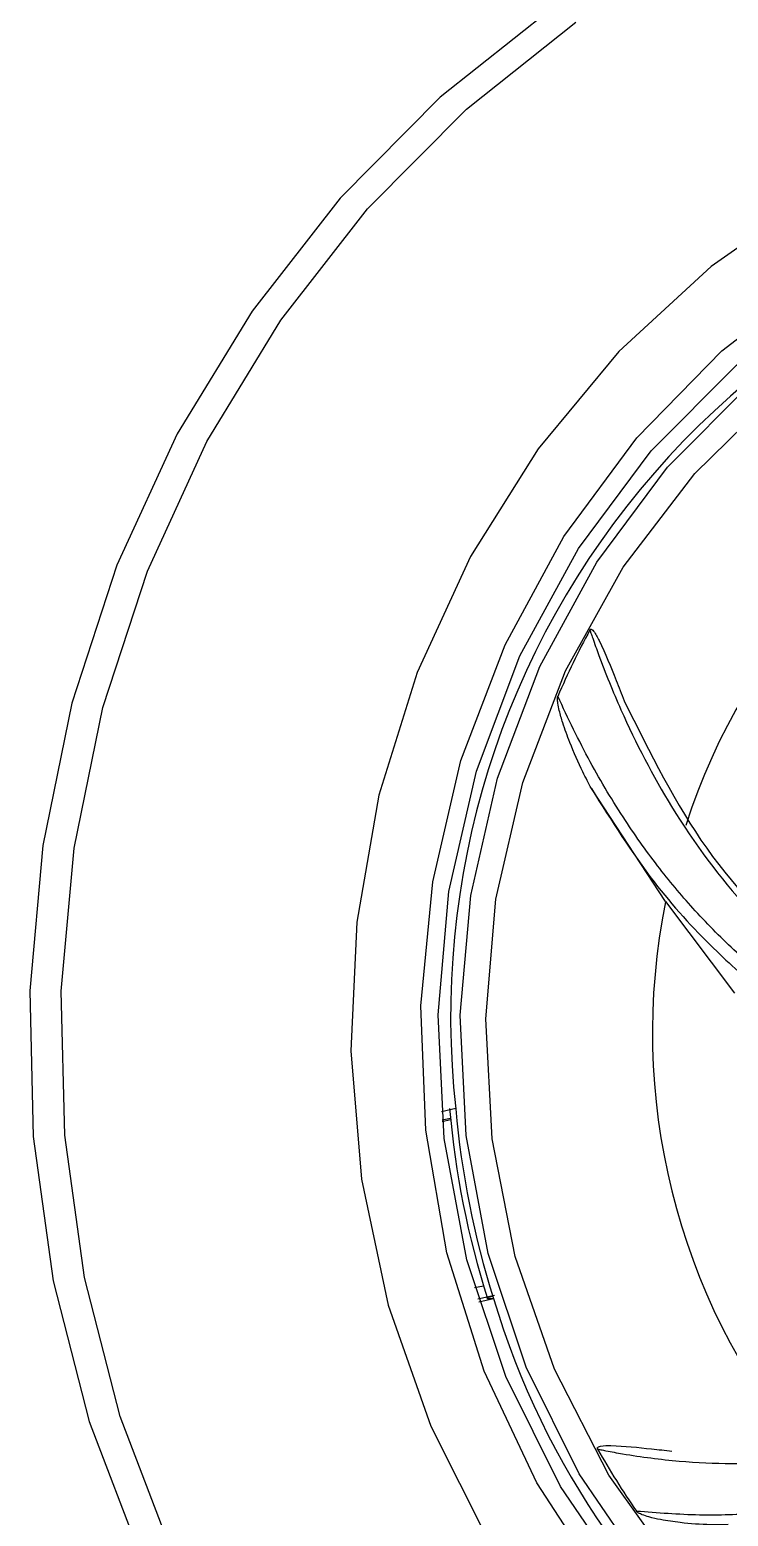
# Model space of a CAD drawing. Header units: inches. Extents: x 0 to 84, y -22 to 124.
# Drawn here: x 53.35 to 53.917, y 16.674 to 17.881 of the extents above; entities that cross this region are included whole.
import ezdxf

# ---------------------------------------------------------------- set-up
doc = ezdxf.new("R2010")
doc.units = ezdxf.units.IN
doc.header["$MEASUREMENT"] = 0
doc.layers.add('BDIM_CYAN', color=4, linetype='Continuous')

# ---------------------------------------------------------------- blocks, each defined once
blk = doc.blocks.new('2026 RELAY')
at = {"layer": 'BDIM_CYAN'}
for p, q in [((53.8664, 16.6729), (53.8061, 16.7647)), ((53.8664, 16.6729), (53.9224, 16.5985)), ((53.6959, 16.5048), (53.6843, 16.5022)), ((53.6917, 16.4969), (53.6849, 16.4954)), ((53.685, 16.4944), (53.6918, 16.4959)), ((53.7112, 16.3594), (53.7185, 16.361)), ((53.7139, 16.3503), (53.7274, 16.3532)), ((53.7146, 16.348), (53.7266, 16.3506)), ((53.7217, 16.3507), (53.7266, 16.3506))]:
    blk.add_line(p, q, dxfattribs=at)
at = {"layer": 'BDIM_CYAN', "flags": 128}
for points in [[(53.7734, 17.3978), (53.6834, 17.3263), (53.602, 17.2442), (53.5305, 17.1526), (53.4698, 17.0528), (53.4208, 16.9461), (53.3842, 16.8341), (53.3605, 16.7184), (53.35, 16.6005), (53.3528, 16.4822), (53.369, 16.365), (53.3983, 16.2507), (53.4403, 16.1408)], [(53.4648, 16.1462), (53.4234, 16.2547), (53.3944, 16.3676), (53.3784, 16.4832), (53.3756, 16.6001), (53.386, 16.7164), (53.4094, 16.8307), (53.4455, 16.9413), (53.4939, 17.0466), (53.5538, 17.1451), (53.6244, 17.2356), (53.7047, 17.3166), (53.7936, 17.3872)], [(53.9866, 17.247), (53.9034, 17.1889), (53.8284, 17.1198), (53.7628, 17.0408), (53.7078, 16.9533), (53.6645, 16.8589), (53.6335, 16.7593), (53.6155, 16.6563), (53.6107, 16.5517), (53.6193, 16.4474), (53.6411, 16.3451), (53.6757, 16.2469), (53.7224, 16.1543)], [(53.736, 16.8815), (53.7838, 16.9694), (53.8429, 17.0495), (53.912, 17.1202), (53.9899, 17.1801), (54.0749, 17.2281), (54.1655, 17.2632), (54.2598, 17.2847), (54.3561, 17.2923), (54.4525, 17.2857), (54.547, 17.2652), (54.6379, 17.231), (54.7234, 17.184), (54.8018, 17.1249), (54.8716, 17.0549), (54.9315, 16.9755), (54.9802, 16.8881), (55.0168, 16.7944)], [(55.0026, 16.2983), (54.9607, 16.2071), (54.9072, 16.1229), (54.8429, 16.0473), (54.7692, 15.9819), (54.6876, 15.9278), (54.5996, 15.8861), (54.5069, 15.8578), (54.4113, 15.8432), (54.3148, 15.8427), (54.2191, 15.8562), (54.1261, 15.8836), (54.0377, 15.9244), (53.9556, 15.9776), (53.8813, 16.0422), (53.8163, 16.1171), (53.7619, 16.2008), (53.7191, 16.2915), (53.6888, 16.3876), (53.6716, 16.4872), (53.6677, 16.5884), (53.6774, 16.6891), (53.7002, 16.7875), (53.736, 16.8815)], [(54.3554, 15.862), (54.34, 15.8621), (54.2445, 15.8713), (54.1512, 15.8947), (54.062, 15.9318), (53.9788, 15.9817), (53.9032, 16.0436), (53.8368, 16.1162), (53.7809, 16.1979), (53.7366, 16.2871), (53.7049, 16.382), (53.6865, 16.4806), (53.6816, 16.5811), (53.6904, 16.6812), (53.7127, 16.779), (53.748, 16.8725), (53.7957, 16.9597), (53.8547, 17.039), (53.9239, 17.1086), (54.0018, 17.1672), (54.0869, 17.2136), (54.1775, 17.2468), (54.2716, 17.2662), (54.3535, 17.2714)], [(54.0694, 15.9495), (53.9885, 15.9981), (53.9151, 16.0582), (53.8505, 16.1287), (53.7961, 16.2082), (53.7531, 16.2949), (53.7223, 16.3871), (53.7044, 16.483), (53.6996, 16.5807), (53.7082, 16.678), (53.7298, 16.7731), (53.7642, 16.8639), (53.8105, 16.9487), (53.8679, 17.0258), (53.9352, 17.0935), (54.0109, 17.1504), (54.0936, 17.1955), (54.1817, 17.2278), (54.2731, 17.2466), (54.3529, 17.2518)], [(53.785, 16.8603), (53.8319, 16.9445), (53.89, 17.0207), (53.958, 17.0873), (54.0346, 17.1427), (54.1181, 17.1859), (54.2066, 17.2159), (54.2984, 17.232), (54.3914, 17.234), (54.4837, 17.2217), (54.5734, 17.1955), (54.6584, 17.1559), (54.737, 17.1037), (54.8076, 17.0401), (54.8685, 16.9663), (54.9186, 16.8841), (54.9567, 16.7951), (54.982, 16.7012), (54.9941, 16.6045), (54.9925, 16.507), (54.9775, 16.4107), (54.9492, 16.3178), (54.9083, 16.2301), (54.8557, 16.1497)], [(53.876, 16.1291), (53.8203, 16.2072), (53.7761, 16.2931), (53.7443, 16.3848), (53.7256, 16.4803), (53.7203, 16.5777), (53.7286, 16.6749), (53.7504, 16.7697), (53.785, 16.8603)]]:
    blk.add_lwpolyline(points, dxfattribs=at)
at = {"layer": 'BDIM_CYAN'}
for centre, radius, start, end in [((54.3642, 16.5795), 0.6724, 91.4877, 186.3844), ((54.3635, 16.5818), 0.5045, 109.4936, 162.3552), ((54.4022, 16.5722), 0.6783, 151.7195, 156.7774), ((54.3898, 16.5665), 0.5341, 168.5103, 219.3475), ((54.4017, 16.5662), 0.7134, 184.9339, 197.5844), ((54.4071, 16.5662), 0.7138, 184.9383, 197.58), ((54.3556, 16.5379), 0.6563, 196.5789, 269.2269), ((54.3944, 16.5569), 0.6694, 209.3986, 214.5014)]:
    blk.add_arc(centre, radius, start, end, dxfattribs=at)
for points, knots in [([(53.8048, 16.8936), (53.8049, 16.8937), (53.805, 16.8939), (53.8053, 16.8941), (53.8056, 16.8942), (53.806, 16.8942), (53.8069, 16.8937), (53.8094, 16.8908), (53.8164, 16.8772), (53.8241, 16.858), (53.8306, 16.8416), (53.8327, 16.8361)], [0, 0, 0, 0, 0.005486, 0.011027, 0.016042, 0.021524, 0.030897, 0.060168, 0.194769, 0.728714, 1, 1, 1, 1]), ([(53.8048, 16.8936), (53.8051, 16.8928), (53.8059, 16.8905), (53.8082, 16.8838), (53.8158, 16.8628), (53.8349, 16.8155), (53.8728, 16.7429), (53.9281, 16.6684), (53.9694, 16.6312), (53.9882, 16.6143)], [0, 0, 0, 0, 0.007324, 0.019565, 0.058649, 0.192116, 0.441769, 0.746986, 1, 1, 1, 1]), ([(53.8061, 16.7647), (53.8038, 16.7692), (53.7974, 16.7813), (53.7896, 16.7992), (53.7834, 16.816), (53.7803, 16.8267), (53.7789, 16.8331), (53.7785, 16.8368), (53.7785, 16.8387), (53.7788, 16.8395), (53.7788, 16.8397)], [0, 0, 0, 0, 0.191814, 0.519611, 0.729753, 0.856784, 0.930061, 0.970742, 0.992656, 1, 1, 1, 1]), ([(53.9856, 16.5832), (53.9749, 16.5907), (53.9544, 16.6051), (53.9222, 16.6327), (53.8912, 16.6637), (53.8609, 16.6997), (53.8321, 16.7401), (53.8039, 16.7868), (53.7873, 16.8217), (53.7788, 16.8397)], [0, 0, 0, 0, 0.136039, 0.261937, 0.40799, 0.540278, 0.678402, 0.83502, 1, 1, 1, 1]), ([(53.8327, 16.8361), (53.8537, 16.7938), (53.8962, 16.7082), (53.9549, 16.6518), (53.9846, 16.6233)], [0, 0, 0, 0, 0.494868, 1, 1, 1, 1]), ([(53.8061, 16.7647), (53.8225, 16.7386), (53.8525, 16.6908), (53.9016, 16.6372), (53.9455, 16.5982), (53.9721, 16.5797), (53.9852, 16.5706)], [0, 0, 0, 0, 0.3184526, 0.5840837, 0.7951285, 1, 1, 1, 1]), ([(53.7258, 16.3523), (53.7248, 16.3521), (53.7229, 16.3516), (53.7213, 16.351), (53.721, 16.3508), (53.7215, 16.3507), (53.7217, 16.3507)], [0, 0, 0, 0, 0.2823933, 0.5638674, 0.8435171, 1, 1, 1, 1]), ([(53.8112, 16.2283), (53.812, 16.2281), (53.8143, 16.2277), (53.821, 16.2263), (53.8423, 16.2225), (53.891, 16.2161), (53.9691, 16.2158), (54.0556, 16.2335), (54.1033, 16.2592), (54.1249, 16.2709)], [0, 0, 0, 0, 0.007325, 0.019566, 0.05865, 0.192116, 0.441769, 0.746986, 1, 1, 1, 1]), ([(54.1493, 16.253), (54.1373, 16.2443), (54.1147, 16.2281), (54.0732, 16.2071), (54.0312, 16.1918), (53.9859, 16.1812), (53.9416, 16.1755), (53.893, 16.1738), (53.8598, 16.1764), (53.8427, 16.1777)], [0, 0, 0, 0, 0.154271, 0.288952, 0.454424, 0.575072, 0.714225, 0.852753, 1, 1, 1, 1]), ([(53.8112, 16.2283), (53.8111, 16.2284), (53.811, 16.2286), (53.811, 16.229), (53.811, 16.2294), (53.8113, 16.2297), (53.8121, 16.2303), (53.8157, 16.2312), (53.8303, 16.2311), (53.8496, 16.229), (53.866, 16.2273), (53.8715, 16.2267)], [0, 0, 0, 0, 0.005501, 0.011055, 0.016084, 0.02158, 0.030977, 0.060324, 0.195274, 0.730604, 1, 1, 1, 1]), ([(53.9173, 16.1669), (53.9125, 16.1668), (53.8996, 16.1667), (53.8812, 16.168), (53.8644, 16.1704), (53.8541, 16.1727), (53.8482, 16.1746), (53.8449, 16.176), (53.8433, 16.177), (53.8428, 16.1776), (53.8427, 16.1777)], [0, 0, 0, 0, 0.191801, 0.519634, 0.729787, 0.856818, 0.93009, 0.970764, 0.992671, 1, 1, 1, 1])]:
    blk.add_open_spline(points, degree=3, knots=knots, dxfattribs=at)

msp = doc.modelspace()

# ---------------------------------------------------------------- block references
msp.add_blockref('2026 RELAY', (0, 0.5))

doc.saveas('drawing.dxf')
